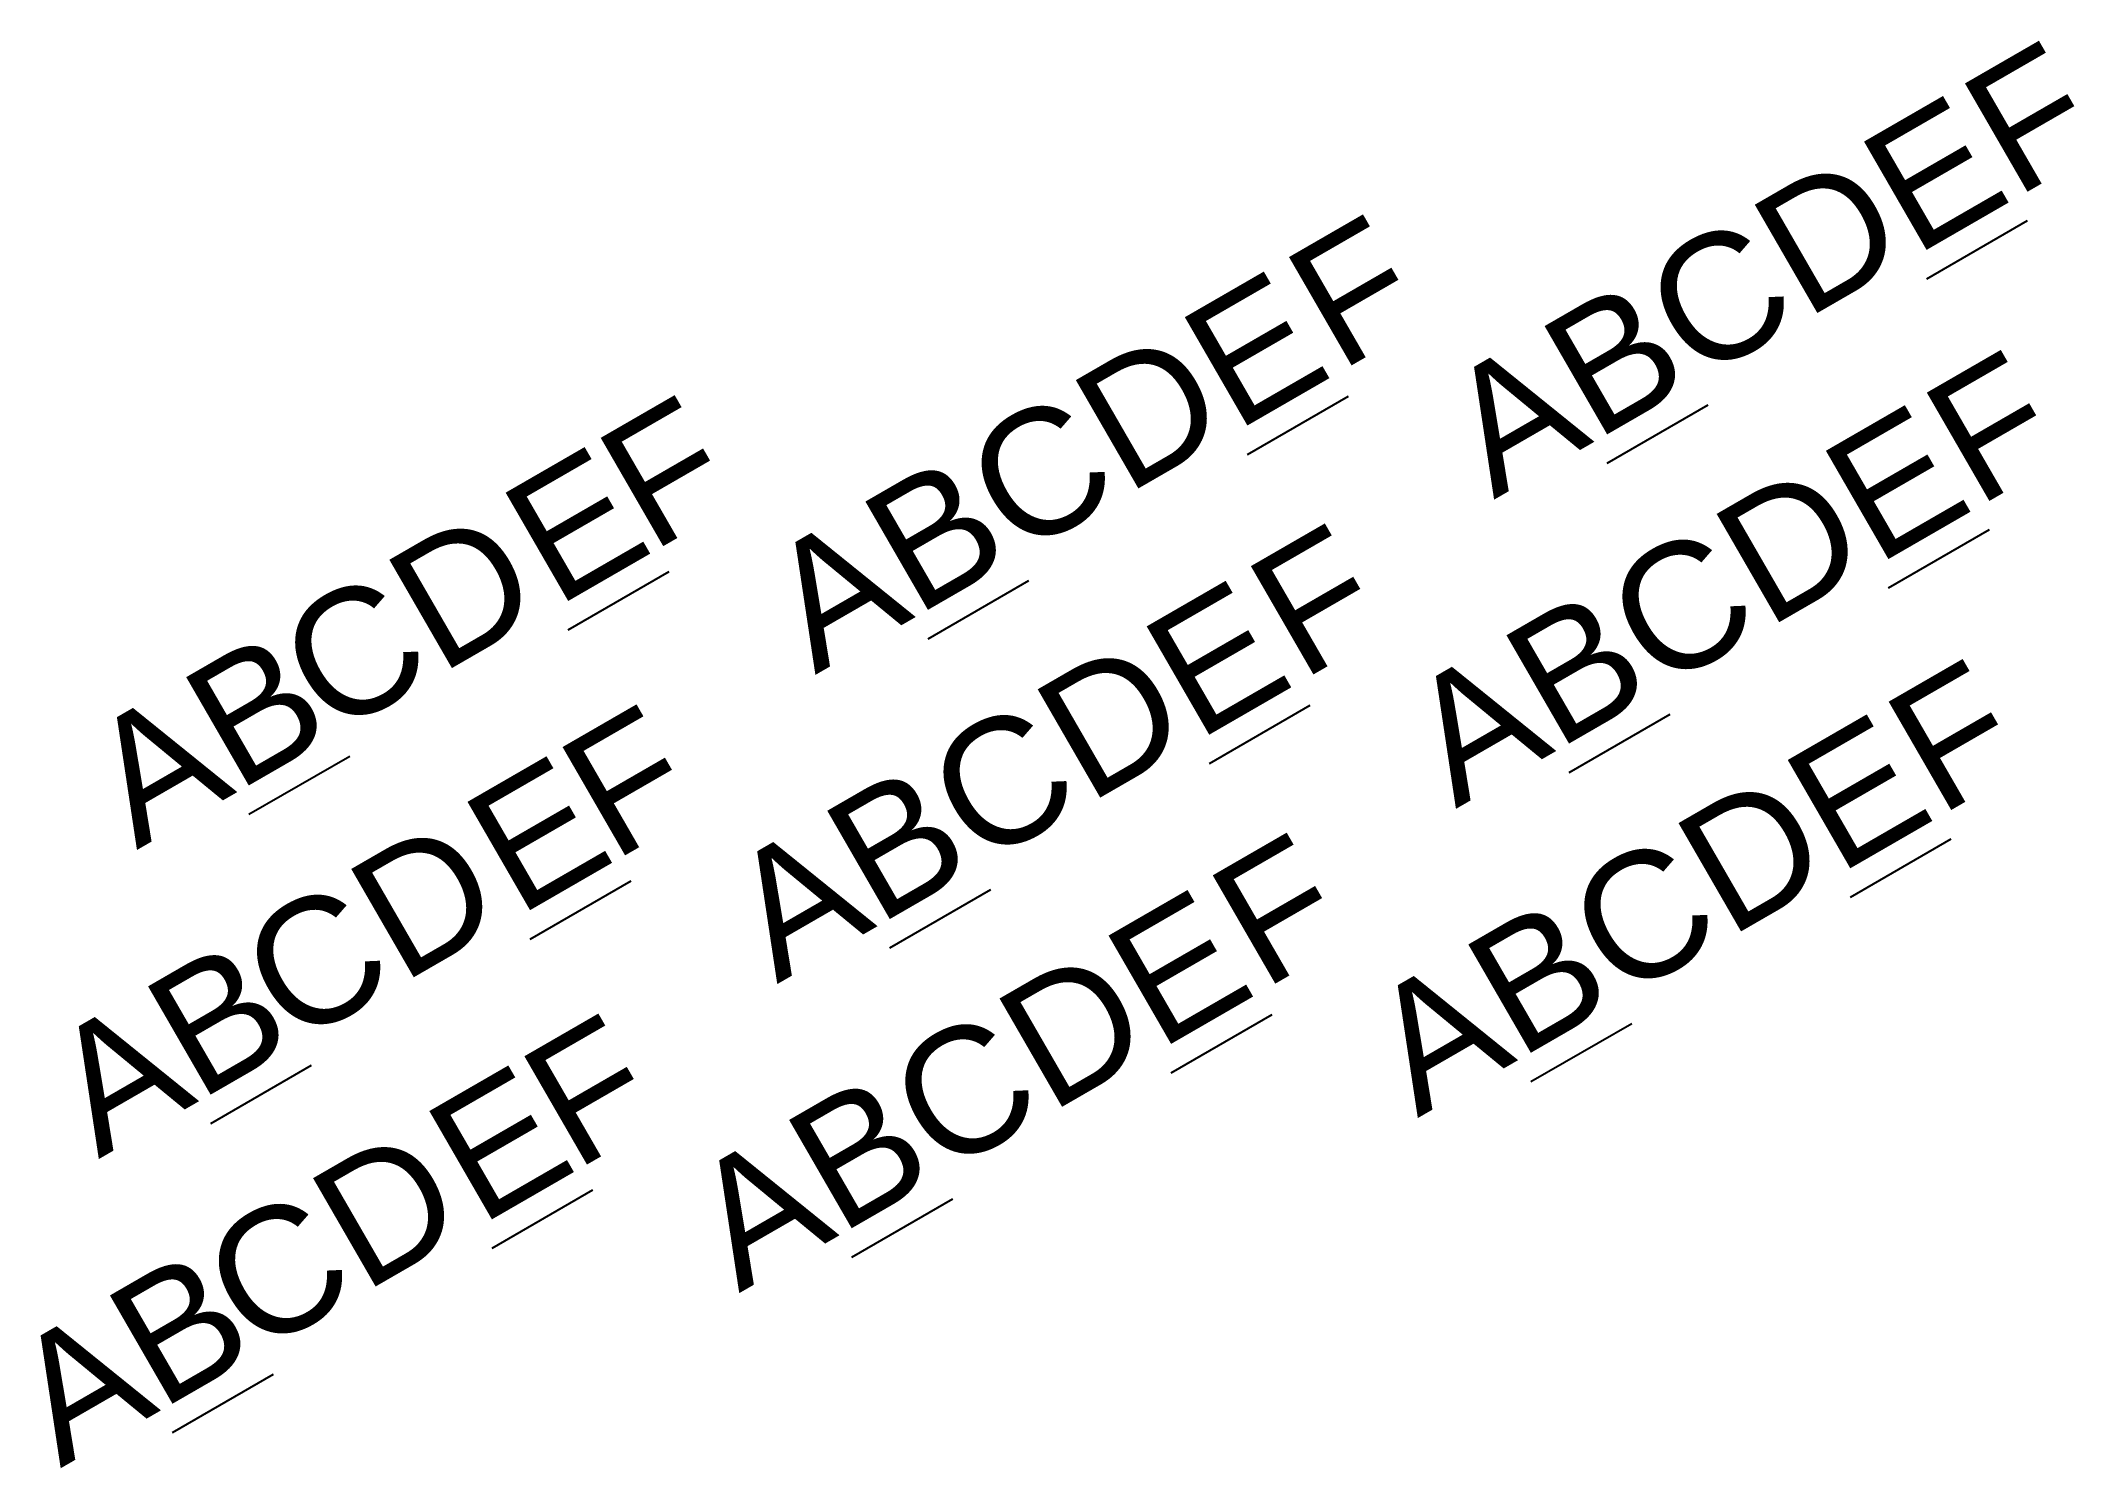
# Model space of a CAD drawing. Header units: millimetres. Extents: x -41 to 122, y -66 to 48.
import ezdxf
from ezdxf.enums import TextEntityAlignment as Align

# ---------------------------------------------------------------- set-up
doc = ezdxf.new("R2010")
doc.units = ezdxf.units.MM
doc.layers.get('0').update_dxf_attribs({"lineweight": 25})
doc.styles.add('textstyle3', font='Arial.ttf')

msp = doc.modelspace()

# ---------------------------------------------------------------- texts
at = {"style": 'textstyle3'}
for s, p in [('F', (111.78, 43.92)), ('%%uE', (103.71, 39.27)), ('CD', (86.24, 29.18)), ('%%uB', (78.17, 24.52)), ('A', (70.1, 19.86))]:
    msp.add_text(s, height=10, rotation=30, dxfattribs=at).set_placement(p, align=Align.TOP_LEFT)
for s, p in [('F', (61.43, 32.17)), ('%%uE', (53.44, 27.56)), ('CD', (40.69, 20.2)), ('%%uB', (27.9, 12.82)), ('A', (19.87, 8.18))]:
    msp.add_text(s, height=10, rotation=30, dxfattribs=at).set_placement(p, align=Align.TOP_CENTER)
for s, p in [('F', (111.23, 14.87)), ('%%uE', (103.16, 10.22)), ('CD', (85.69, 0.13)), ('%%uB', (77.62, -4.53)), ('A', (69.55, -9.19))]:
    msp.add_text(s, height=10, rotation=30, dxfattribs=at).set_placement(p, align=Align.MIDDLE_LEFT)
for s, p in [('F', (10.09, 19.85)), ('%%uE', (3.17, 15.86)), ('CD', (-5.46, 10.88)), ('%%uB', (-22.37, 1.11)), ('A', (-30.34, -3.49))]:
    msp.add_text(s, height=10, rotation=30, dxfattribs=at).set_placement(p, align=Align.TOP_RIGHT)
for s, p in [('F', (60.88, 3.13)), ('%%uE', (52.89, -1.49)), ('CD', (40.14, -8.85)), ('%%uB', (27.35, -16.23)), ('A', (19.32, -20.87))]:
    msp.add_text(s, height=10, rotation=30, dxfattribs=at).set_placement(p, align=Align.MIDDLE_CENTER)
for s, p in [('F', (110.68, -14.17)), ('%%uE', (102.61, -18.83)), ('CD', (85.14, -28.92)), ('%%uB', (77.07, -33.58)), ('A', (69, -38.24))]:
    msp.add_text(s, height=10, rotation=30, dxfattribs=at).set_placement(p)
for s, p in [('F', (9.54, -9.2)), ('%%uE', (2.62, -13.19)), ('CD', (-6.01, -18.17)), ('%%uB', (-22.92, -27.94)), ('A', (-30.89, -32.53))]:
    msp.add_text(s, height=10, rotation=30, dxfattribs=at).set_placement(p, align=Align.MIDDLE_RIGHT)
for s, p in [('F', (60.33, -25.92)), ('%%uE', (52.34, -30.54)), ('CD', (39.59, -37.9)), ('%%uB', (26.8, -45.28)), ('A', (18.78, -49.91))]:
    msp.add_text(s, height=10, rotation=30, dxfattribs=at).set_placement(p, align=Align.CENTER)
for s, p in [('F', (8.99, -38.25)), ('%%uE', (2.07, -42.24)), ('CD', (-6.56, -47.22)), ('%%uB', (-23.47, -56.98)), ('A', (-31.44, -61.58))]:
    msp.add_text(s, height=10, rotation=30, dxfattribs=at).set_placement(p, align=Align.RIGHT)

doc.saveas('drawing.dxf')
